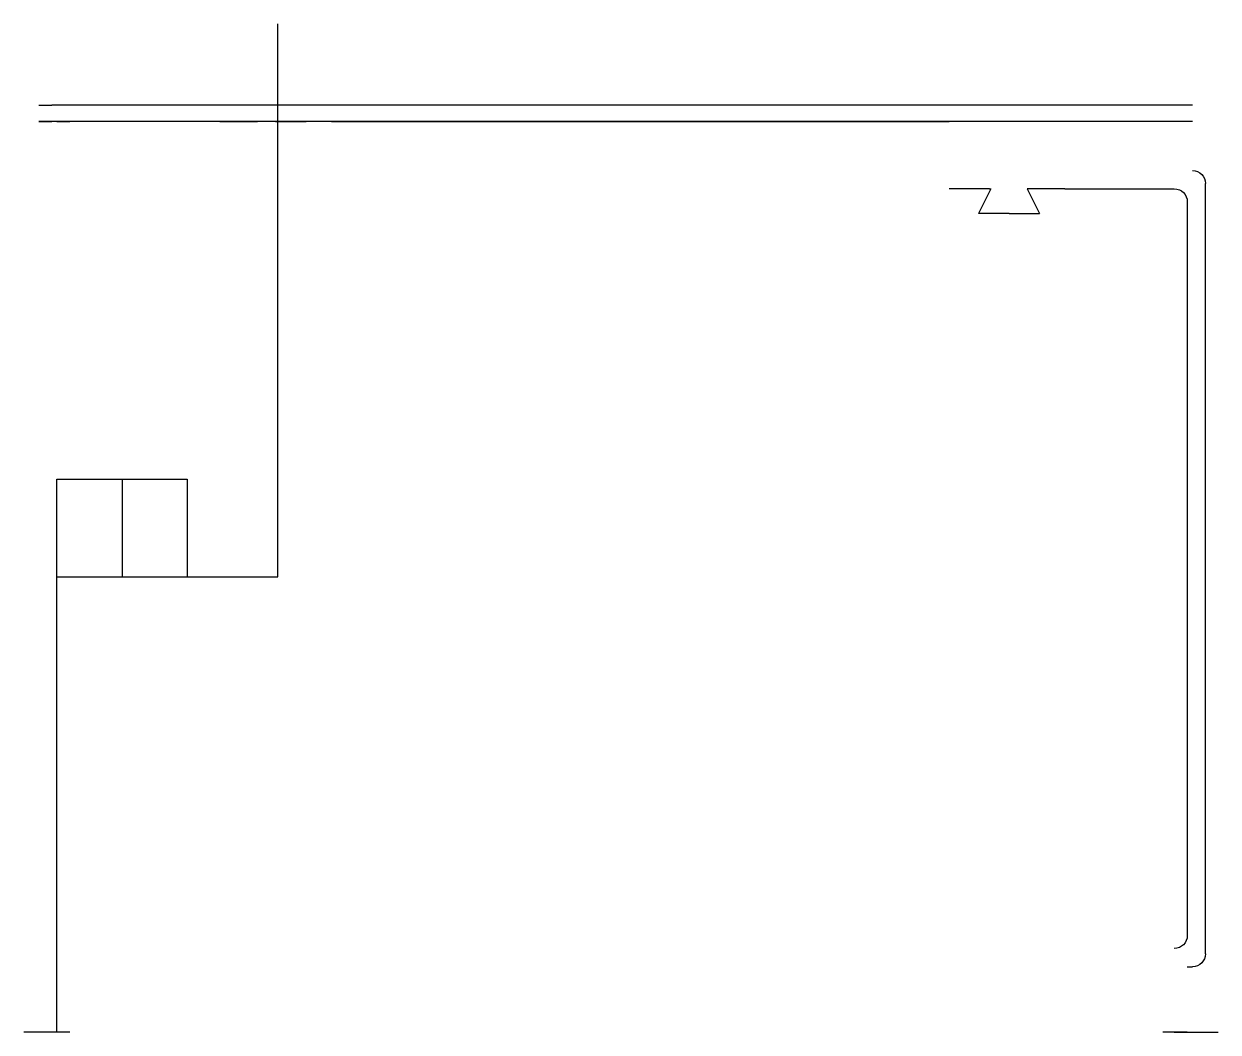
# Model space of a CAD drawing. Header units: millimetres. Extents: x 1119 to 1334, y -13 to 380.
# Drawn here: x 1150.4 to 1333.9, y -13.2 to 141.8 of the extents above; entities outside this region: 1.
import ezdxf

# ---------------------------------------------------------------- set-up
doc = ezdxf.new("R2010")
doc.units = ezdxf.units.MM
doc.layers.get('0').update_dxf_attribs({"true_color": 0xc2ced6})

msp = doc.modelspace()

# ---------------------------------------------------------------- linework, layer by layer
for p, q in [((1119.3, 379.9), (1119.1, 379.9)), ((1155.5, 56.81, 127.12), (1155.5, 71.81, 127.12)), ((1155.5, 71.81, 127.12), (1165.5, 71.81, 127.12)), ((1165.5, 71.81, 127.12), (1165.5, 56.81, 127.12)), ((1165.5, 71.81, 127.12), (1175.5, 71.81, 127.12)), ((1175.5, 71.81, 127.12), (1175.5, 56.81, 127.12)), ((1329.2, -13.19, 9.52), (1329.2, -13.19, 9.52))]:
    msp.add_line(p, q)
at = {"extrusion": (0, -1, 3.06162e-16)}
for p, q in [((1189.43, 56.81, 127.12), (1189.43, 141.81, 127.12)), ((1155.5, -13.19, 127.12), (1155.5, 56.81, 127.12)), ((1155.5, 56.81, 127.12), (1189.43, 56.81, 127.12)), ((1155.5, -13.19, 124.52), (1155.5, -13.19, 127.12))]:
    msp.add_line(p, q, dxfattribs=at)
at = {"extrusion": (0, -1, 6.12323e-17)}
for p, q in [((1152.7, 129.31, 6.72), (1152.7, 129.31, 125.12)), ((1330, 129.31, 4.72), (1154.7, 129.31, 4.72)), ((1152.7, 126.81, 6.72), (1152.7, 126.81, 125.12)), ((1155.5, 126.81, 127.12), (1154.7, 126.81, 127.12)), ((1330, 126.81, 4.72), (1154.7, 126.81, 4.72)), ((1155.5, 126.81, 9.52), (1155.5, 126.81, 122.32)), ((1329.2, 126.81, 127.12), (1155.5, 126.81, 127.12)), ((1327.2, 126.81, 124.32), (1157.5, 126.81, 124.32)), ((1180.5, 126.81, 7.52), (1157.5, 126.81, 7.52)), ((1180.5, 126.81, 7.52), (1186.1, 126.81, 7.52)), ((1189.1, 126.81, 11.32), (1184.4, 126.81, 11.32)), ((1186.3, 126.81, 7.52), (1184.4, 126.81, 11.32)), ((1186.1, 126.81, 7.52), (1186.3, 126.81, 7.52)), ((1189.1, 126.81, 11.32), (1193.8, 126.81, 11.32)), ((1191.9, 126.81, 7.52), (1193.8, 126.81, 11.32)), ((1192.1, 126.81, 7.52), (1191.9, 126.81, 7.52)), ((1197.7, 126.81, 7.52), (1192.1, 126.81, 7.52)), ((1197.7, 126.81, 7.52), (1292.6, 126.81, 7.52)), ((1157.5, -13.19, 7.52), (1150.41, -13.19, 7.52)), ((1157.5, -13.19, 124.32), (1152.12, -13.19, 124.32)), ((1155.5, -13.19, 122.32), (1153.28, -13.19, 126.53)), ((1155.5, -13.19, 9.52), (1155.5, -13.19, 3.36)), ((1155.5, -13.19, 122.32), (1155.5, -13.19, 130.03)), ((1157.5, -13.19, 7.52), (1157.5, -13.19, 7.52)), ((1329.2, -13.19, 9.52), (1325.46, -13.19, 11.26)), ((1327.2, -13.19, 7.52), (1333.93, -13.19, 7.52)), ((1327.2, -13.19, 124.32), (1333.78, -13.19, 124.32)), ((1329.2, -13.19, 9.52), (1329.2, -13.19, 2.83)), ((1329.2, -13.19, 122.32), (1329.2, -13.19, 131.54))]:
    msp.add_line(p, q, dxfattribs=at)
at = {"extrusion": (0, -1.22465e-16, -1)}
for p, q in [((1298.8, 116.46, 134.67), (1292.6, 116.46, 134.67)), ((1299, 116.46, 134.67), (1297.1, 112.66, 134.67)), ((1298.8, 116.46, 134.67), (1299, 116.46, 134.67)), ((1304.6, 116.46, 134.67), (1306.5, 112.66, 134.67)), ((1304.8, 116.46, 134.67), (1304.6, 116.46, 134.67)), ((1310.4, 116.46, 134.67), (1304.8, 116.46, 134.67)), ((1310.4, 116.46, 134.67), (1327.2, 116.46, 134.67)), ((1332, -1.14, 134.67), (1332, 117.26, 134.67)), ((1329.2, 114.46, 134.67), (1329.2, 1.66, 134.67)), ((1301.8, 112.66, 134.67), (1297.1, 112.66, 134.67)), ((1301.8, 112.66, 134.67), (1306.5, 112.66, 134.67)), ((1329.2, -3.14, 134.67), (1330, -3.14, 134.67))]:
    msp.add_line(p, q, dxfattribs=at)
at = {"extrusion": (0, -1, 6.12323e-17)}
for centre, start, end in [((1154.7, 6.72, -129.31), 180, 270), ((1154.7, 125.12, -126.81), 90, 180), ((1154.7, 6.72, -126.81), 180, 270), ((1157.5, 9.52, -126.81), 180, 270), ((1157.5, 122.32, -126.81), 90, 180)]:
    msp.add_arc(centre, 2, start, end, dxfattribs=at)
at = {"extrusion": (0, -1.22465e-16, -1)}
for centre, start, end in [((-1330, 117.26, -134.67), 90, 180), ((-1327.2, 114.46, -134.67), 90, 180), ((-1327.2, 1.66, -134.67), 180, 270), ((-1330, -1.14, -134.67), 180, 270)]:
    msp.add_arc(centre, 2, start, end, dxfattribs=at)

doc.saveas('drawing.dxf')
